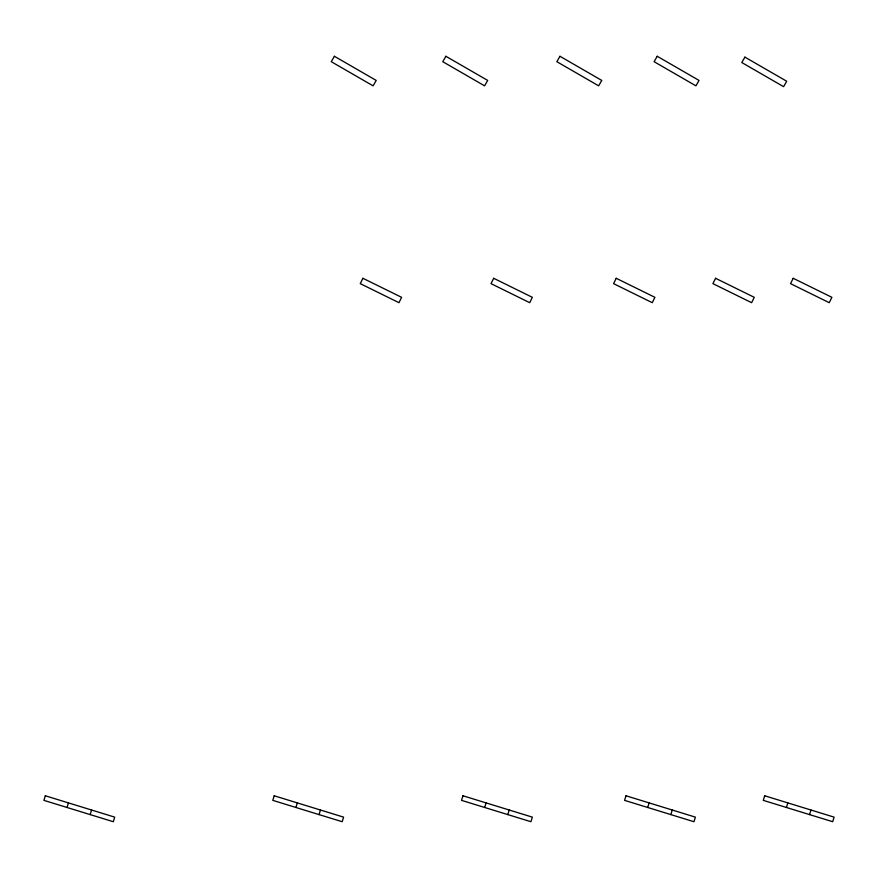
<?xml version="1.0" encoding="UTF-8"?>
<svg xmlns="http://www.w3.org/2000/svg" width="878" height="878" viewBox="0 0 878 878"><rect width="100%" height="100%" fill="white"/><g stroke="black" fill="none" stroke-linecap="round" stroke-linejoin="round"><path stroke-width="1.32" d="M67.035 807.475L68.451 802.898M90.171 814.597L91.586 810.01M295.919 807.475L297.335 802.898M319.054 814.597L320.47 810.01M484.667 807.475L486.083 802.898M507.813 814.597L509.218 810.01M647.712 807.475L649.116 802.898M670.847 814.597L672.252 810.01M786.414 807.475L787.829 802.898M809.549 814.597L810.965 810.01M45.316 795.775L43.9 800.363L113.317 821.72L114.722 817.133L45.316 795.775M274.188 795.775L272.784 800.363L342.2 821.72L343.605 817.133L274.188 795.775M462.947 795.775L461.532 800.363L530.949 821.72L532.353 817.133L462.947 795.775M625.981 795.775L624.565 800.363L693.982 821.72L695.398 817.133L625.981 795.775M764.683 795.775L763.278 800.363L832.684 821.72L834.1 817.133L764.683 795.775M362.91 278.282L360.265 283.649L398.963 302.69L401.608 297.324L362.91 278.282M493.666 278.282L491.021 283.649L529.719 302.69L532.353 297.324L493.666 278.282M616.213 278.282L613.579 283.649L652.266 302.69L654.911 297.324L616.213 278.282M715.57 278.282L712.925 283.649L751.623 302.69L754.268 297.324L715.57 278.282M793.185 278.282L790.54 283.649L829.238 302.69L831.883 297.324L793.185 278.282M334.397 56.28L331.269 61.69L373.084 85.835L376.212 80.425L334.397 56.28M445.881 56.28L442.764 61.69L484.568 85.835L487.696 80.425L445.881 56.28M559.966 56.28L556.839 61.69L598.653 85.835L601.77 80.425L559.966 56.28M657.216 56.28L654.099 61.69L695.914 85.835L699.031 80.425L657.216 56.28M744.917 57.125L741.789 62.525L783.604 86.67L786.721 81.259L744.917 57.125"/></g></svg>
